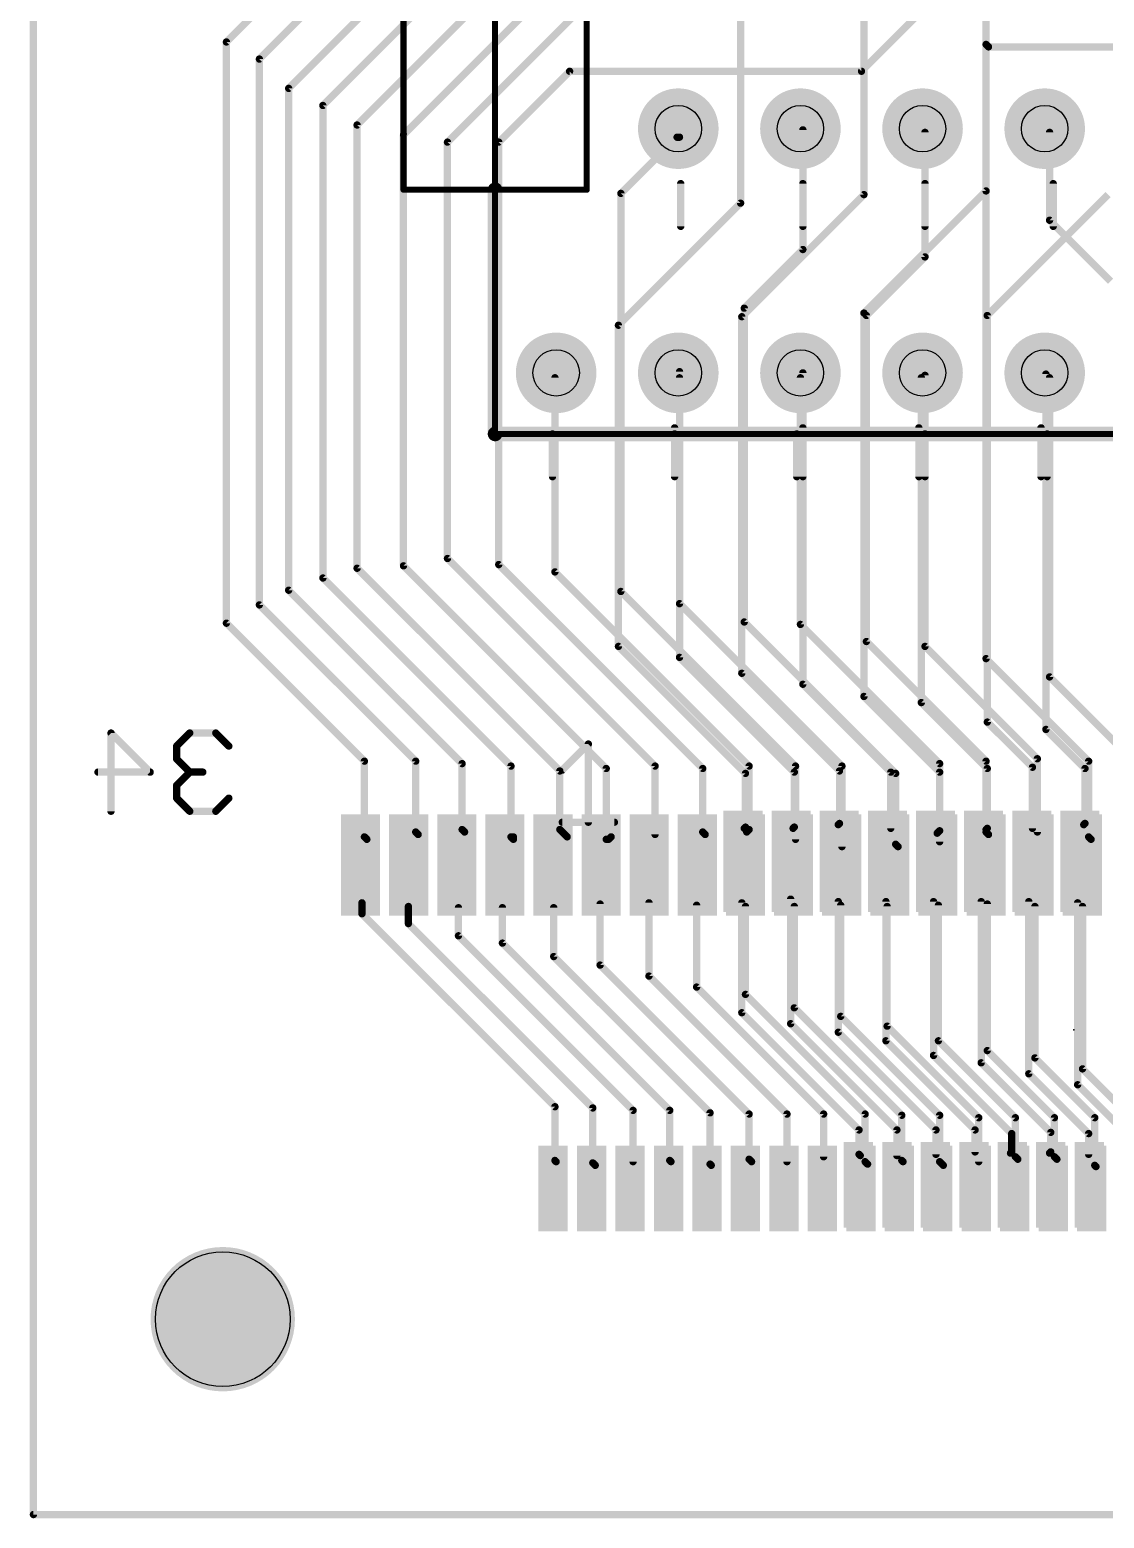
# Model space of a CAD drawing. Extents: x -0.1 to 48.3, y -0.1 to 47.8.
# Drawn here: x -0.08 to 22.27, y -0.08 to 30.89 of the extents above; entities that cross this region are included whole.
import ezdxf

# ---------------------------------------------------------------- set-up
doc = ezdxf.new("R2010")
doc.units = 0
for name, color, linetype in [('1', 12, 'CONTINUOUS'), ('16', 132, 'CONTINUOUS'), ('17', 110, 'CONTINUOUS'), ('20', 53, 'CONTINUOUS'), ('21', 253, 'CONTINUOUS'), ('22', 253, 'CONTINUOUS'), ('23', 53, 'CONTINUOUS'), ('29', 253, 'CONTINUOUS'), ('30', 253, 'CONTINUOUS'), ('31', 253, 'CONTINUOUS'), ('32', 253, 'CONTINUOUS'), ('44', 253, 'CONTINUOUS')]:
    doc.layers.add(name, color=color, linetype=linetype)

# ---------------------------------------------------------------- blocks, each defined once
blk = doc.blocks.new('ROUNDP')
at = {"const_width": 0.5}
blk.add_lwpolyline([(0, -0.25, 1), (0, 0.25, 1), (0, -0.25)], format="xyb", dxfattribs=at)
blk = doc.blocks.new('RECT')
blk.add_solid([(-0.5, -0.5), (0.5, -0.5), (-0.5, 0.5), (0.5, 0.5)])

msp = doc.modelspace()

# ---------------------------------------------------------------- linework, layer by layer
at = {"layer": '1', "const_width": 0.1524}
for points in [[(0, 0), (0, 47.752)], [(14.7066, 35.2552), (14.7066, 27.2796)], [(17.272, 35.2044), (17.272, 27.4574)], [(19.812, 35.0266), (19.812, 27.5336)], [(19.812, 27.5336), (17.272, 24.9936)], [(14.7066, 27.2796), (12.1666, 24.7396)], [(17.272, 27.4574), (14.732, 24.9174)], [(22.352, 27.4574), (19.8374, 24.9428)], [(12.1666, 24.7396), (12.1666, 18.0594)], [(14.732, 24.9174), (14.732, 17.5006)], [(17.272, 24.9936), (17.272, 17.018)], [(19.8374, 24.9428), (19.8374, 16.4846)], [(13.4366, 23.7744), (13.4366, 17.8308)], [(16.002, 23.749), (16.002, 17.272)], [(18.4658, 23.6474), (18.4658, 16.891)], [(21.0566, 23.7236), (21.0566, 16.3322)], [(12.1666, 18.0594), (14.8082, 15.4178)], [(13.4366, 17.8308), (15.8242, 15.4432)], [(14.732, 17.5006), (16.764, 15.4686)], [(16.002, 17.272), (17.8308, 15.4432)], [(17.272, 17.018), (18.8468, 15.4432)], [(18.4658, 16.891), (19.8374, 15.5194)], [(19.8374, 16.4846), (20.7772, 15.5448)], [(21.0566, 16.3322), (21.8694, 15.5194)], [(14.8082, 15.4178), (14.8082, 14.3002)], [(15.8242, 15.4432), (15.8242, 14.3002)], [(16.764, 15.4686), (16.764, 14.3764)], [(17.8308, 15.4432), (17.8308, 14.2748)], [(18.8468, 15.4432), (18.8468, 14.224)], [(19.8374, 15.5194), (19.8374, 14.2748)], [(20.7772, 15.5448), (20.7772, 14.2748)], [(21.8694, 15.5194), (21.8694, 14.3764)], [(14.8082, 14.3002), (14.7828, 14.2748)], [(15.8242, 14.3002), (15.7988, 14.2748)], [(16.764, 14.3764), (16.7386, 14.351)], [(18.8468, 14.224), (18.796, 14.1732)], [(19.8374, 14.2748), (19.812, 14.2494)], [(21.8694, 14.3764), (21.844, 14.351)], [(14.732, 12.7254), (14.732, 10.4394)], [(15.748, 12.8016), (15.748, 10.2108)], [(16.7386, 12.7508), (16.7386, 10.033)], [(17.7292, 12.7508), (17.7292, 9.8552)], [(18.7198, 12.7508), (18.7198, 9.5504)], [(19.7104, 12.7508), (19.7104, 9.398)], [(20.701, 12.7508), (20.701, 9.1694)], [(21.717, 12.7254), (21.717, 8.9408)], [(14.732, 10.4394), (17.1704, 8.001)], [(15.748, 10.2108), (17.9578, 8.001)], [(16.7386, 10.033), (18.7706, 8.001)], [(17.7292, 9.8552), (19.5834, 8.001)], [(18.7198, 9.5504), (20.3454, 7.9248)], [(19.7104, 9.398), (21.1582, 7.9502)], [(20.701, 9.1694), (21.9456, 7.9248)], [(21.717, 8.9408), (22.7584, 7.8994)], [(17.1704, 8.001), (17.1704, 7.493)], [(17.9578, 8.001), (17.9578, 7.4676)], [(18.7706, 8.001), (18.7706, 7.493)], [(19.5834, 8.001), (19.5834, 7.5438)], [(20.3454, 7.9248), (20.3454, 7.5438)], [(21.1582, 7.9502), (21.1582, 7.5438)], [(21.9456, 7.9248), (21.9456, 7.493)], [(17.1704, 7.493), (17.1958, 7.4676)], [(20.3454, 7.5438), (20.32, 7.5184)], [(21.1582, 7.5438), (21.1328, 7.5184)], [(48.26, 0), (0, 0)]]:
    msp.add_lwpolyline(points, dxfattribs=at)
at = {"layer": '1', "const_width": 0.0762}
for points in [[(19.7739, 27.5336, 1), (19.8501, 27.5336)], [(19.8389, 27.5067, 1), (19.7851, 27.5605)], [(14.6685, 27.2796, 1), (14.7447, 27.2796)], [(14.7335, 27.2527, 1), (14.6797, 27.3065)], [(17.2339, 27.4574, 1), (17.3101, 27.4574)], [(17.2989, 27.4305, 1), (17.2451, 27.4843)], [(12.2047, 24.7396, 1), (12.1285, 24.7396)], [(12.1397, 24.7665, 1), (12.1935, 24.7127)], [(14.7701, 24.9174, 1), (14.6939, 24.9174)], [(14.7051, 24.9443, 1), (14.7589, 24.8905)], [(17.3101, 24.9936, 1), (17.2339, 24.9936)], [(17.2451, 25.0205, 1), (17.2989, 24.9667)], [(19.8755, 24.9428, 1), (19.7993, 24.9428)], [(19.8105, 24.9697, 1), (19.8643, 24.9159)], [(13.4747, 23.7744, 1), (13.3985, 23.7744)], [(16.0401, 23.749, 1), (15.9639, 23.749)], [(18.5039, 23.6474, 1), (18.4277, 23.6474)], [(21.0947, 23.7236, 1), (21.0185, 23.7236)], [(12.1285, 18.0594, 1), (12.2047, 18.0594)], [(12.1935, 18.0863, 1), (12.1397, 18.0325)], [(13.3985, 17.8308, 1), (13.4747, 17.8308)], [(13.4635, 17.8577, 1), (13.4097, 17.8039)], [(14.6939, 17.5006, 1), (14.7701, 17.5006)], [(14.7589, 17.5275, 1), (14.7051, 17.4737)], [(16.0289, 17.2989, 1), (15.9751, 17.2451)], [(15.9639, 17.272, 1), (16.0401, 17.272)], [(17.2339, 17.018, 1), (17.3101, 17.018)], [(17.2989, 17.0449, 1), (17.2451, 16.9911)], [(18.4277, 16.891, 1), (18.5039, 16.891)], [(18.4927, 16.9179, 1), (18.4389, 16.8641)], [(19.7993, 16.4846, 1), (19.8755, 16.4846)], [(19.8643, 16.5115, 1), (19.8105, 16.4577)], [(21.0185, 16.3322, 1), (21.0947, 16.3322)], [(21.0835, 16.3591, 1), (21.0297, 16.3053)], [(14.8463, 15.4178, 1), (14.7701, 15.4178)], [(14.7813, 15.3909, 1), (14.8351, 15.4447)], [(15.8623, 15.4432, 1), (15.7861, 15.4432)], [(15.7973, 15.4163, 1), (15.8511, 15.4701)], [(16.8021, 15.4686, 1), (16.7259, 15.4686)], [(16.7371, 15.4417, 1), (16.7909, 15.4955)], [(17.8689, 15.4432, 1), (17.7927, 15.4432)], [(17.8039, 15.4163, 1), (17.8577, 15.4701)], [(18.8849, 15.4432, 1), (18.8087, 15.4432)], [(18.8199, 15.4163, 1), (18.8737, 15.4701)], [(19.8755, 15.5194, 1), (19.7993, 15.5194)], [(19.8105, 15.4925, 1), (19.8643, 15.5463)], [(20.8153, 15.5448, 1), (20.7391, 15.5448)], [(20.7503, 15.5179, 1), (20.8041, 15.5717)], [(21.9075, 15.5194, 1), (21.8313, 15.5194)], [(21.8425, 15.4925, 1), (21.8963, 15.5463)], [(14.7559, 14.3017, 1), (14.8097, 14.2479)], [(14.7701, 14.3002, 1), (14.8463, 14.3002)], [(14.8351, 14.2733, 1), (14.7813, 14.3271)], [(15.7719, 14.3017, 1), (15.8257, 14.2479)], [(15.7861, 14.3002, 1), (15.8623, 14.3002)], [(15.8511, 14.2733, 1), (15.7973, 14.3271)], [(16.7117, 14.3779, 1), (16.7655, 14.3241)], [(16.7259, 14.3764, 1), (16.8021, 14.3764)], [(16.7909, 14.3495, 1), (16.7371, 14.4033)], [(17.7927, 14.2748, 1), (17.8689, 14.2748)], [(18.8087, 14.224, 1), (18.8849, 14.224)], [(18.8737, 14.1971, 1), (18.8199, 14.2509)], [(19.7851, 14.2763, 1), (19.8389, 14.2225)], [(19.7993, 14.2748, 1), (19.8755, 14.2748)], [(19.8643, 14.2479, 1), (19.8105, 14.3017)], [(20.7391, 14.2748, 1), (20.8153, 14.2748)], [(21.8171, 14.3779, 1), (21.8709, 14.3241)], [(21.8313, 14.3764, 1), (21.9075, 14.3764)], [(21.8963, 14.3495, 1), (21.8425, 14.4033)], [(18.7691, 14.2001, 1), (18.8229, 14.1463)], [(14.7701, 12.7254, 1), (14.6939, 12.7254)], [(15.7861, 12.8016, 1), (15.7099, 12.8016)], [(16.7767, 12.7508, 1), (16.7005, 12.7508)], [(17.7673, 12.7508, 1), (17.6911, 12.7508)], [(18.7579, 12.7508, 1), (18.6817, 12.7508)], [(19.7485, 12.7508, 1), (19.6723, 12.7508)], [(20.7391, 12.7508, 1), (20.6629, 12.7508)], [(21.7551, 12.7254, 1), (21.6789, 12.7254)], [(14.6939, 10.4394, 1), (14.7701, 10.4394)], [(14.7589, 10.4663, 1), (14.7051, 10.4125)], [(15.7099, 10.2108, 1), (15.7861, 10.2108)], [(15.7749, 10.2377, 1), (15.7211, 10.1839)], [(16.7005, 10.033, 1), (16.7767, 10.033)], [(16.7655, 10.0599, 1), (16.7117, 10.0061)], [(17.7561, 9.8821, 1), (17.7023, 9.8283)], [(17.6911, 9.8552, 1), (17.7673, 9.8552)], [(18.7467, 9.5773, 1), (18.6929, 9.5235)], [(18.6817, 9.5504, 1), (18.7579, 9.5504)], [(19.6723, 9.398, 1), (19.7485, 9.398)], [(19.7373, 9.4249, 1), (19.6835, 9.3711)], [(20.6629, 9.1694, 1), (20.7391, 9.1694)], [(20.7279, 9.1963, 1), (20.6741, 9.1425)], [(21.7439, 8.9677, 1), (21.6901, 8.9139)], [(21.6789, 8.9408, 1), (21.7551, 8.9408)], [(17.2085, 8.001, 1), (17.1323, 8.001)], [(17.1435, 7.9741, 1), (17.1973, 8.0279)], [(17.9959, 8.001, 1), (17.9197, 8.001)], [(17.9309, 7.9741, 1), (17.9847, 8.0279)], [(18.8087, 8.001, 1), (18.7325, 8.001)], [(18.7437, 7.9741, 1), (18.7975, 8.0279)], [(19.6215, 8.001, 1), (19.5453, 8.001)], [(19.5565, 7.9741, 1), (19.6103, 8.0279)], [(20.3835, 7.9248, 1), (20.3073, 7.9248)], [(20.3185, 7.8979, 1), (20.3723, 7.9517)], [(21.1963, 7.9502, 1), (21.1201, 7.9502)], [(21.1313, 7.9233, 1), (21.1851, 7.9771)], [(21.9837, 7.9248, 1), (21.9075, 7.9248)], [(21.9187, 7.8979, 1), (21.9725, 7.9517)], [(17.1323, 7.493, 1), (17.2085, 7.493)], [(17.1973, 7.5199, 1), (17.1435, 7.4661)], [(17.1689, 7.4407, 1), (17.2227, 7.4945)], [(17.9197, 7.4676, 1), (17.9959, 7.4676)], [(18.7325, 7.493, 1), (18.8087, 7.493)], [(19.5453, 7.5438, 1), (19.6215, 7.5438)], [(20.2931, 7.5453, 1), (20.3469, 7.4915)], [(20.3073, 7.5438, 1), (20.3835, 7.5438)], [(20.3723, 7.5169, 1), (20.3185, 7.5707)], [(21.1059, 7.5453, 1), (21.1597, 7.4915)], [(21.1201, 7.5438, 1), (21.1963, 7.5438)], [(21.1851, 7.5169, 1), (21.1313, 7.5707)], [(21.9075, 7.493, 1), (21.9837, 7.493)], [(0, 0.0381, 1), (0, -0.0381)], [(-0.0381, 0, 1), (0.0381, 0)]]:
    msp.add_lwpolyline(points, format="xyb", dxfattribs=at)
at = {"layer": '16', "const_width": 0.1524}
for points in [[(0, 0), (0, 47.752)], [(13.3858, 38.9636), (4.699, 30.2768)], [(10.9474, 37.5666), (4.0132, 30.6324)], [(11.9634, 36.322), (5.3086, 29.6672)], [(11.9634, 35.2552), (6.0198, 29.3116)], [(11.6586, 33.8328), (6.731, 28.9052)], [(21.0312, 33.8328), (17.2212, 30.0228)], [(11.0998, 32.1056), (7.6962, 28.702)], [(11.2014, 31.1404), (8.6106, 28.5496)], [(4.0132, 30.6324), (4.0132, 18.542)], [(19.8628, 30.5308), (19.812, 30.5816)], [(19.812, 30.5816), (19.812, 17.8054)], [(4.699, 30.2768), (4.699, 18.923)], [(22.4536, 30.5308), (19.8628, 30.5308)], [(11.1506, 30.0228), (9.6774, 28.5496)], [(17.2212, 30.0228), (11.1506, 30.0228)], [(5.3086, 29.6672), (5.3086, 19.2278)], [(6.0198, 29.3116), (6.0198, 19.4818)], [(6.731, 28.9052), (6.731, 19.685)], [(16.002, 28.8036), (16.002, 26.3144)], [(18.542, 28.7528), (18.542, 26.162)], [(21.1328, 28.7528), (21.1328, 26.924)], [(7.6962, 28.702), (7.6962, 19.7358)], [(8.6106, 28.5496), (8.6106, 19.8882)], [(9.6774, 28.5496), (9.6774, 19.7612)], [(13.3858, 28.6512), (12.2174, 27.4828)], [(13.4366, 28.6512), (13.3858, 28.6512)], [(12.2174, 27.4828), (12.2174, 19.2024)], [(21.1328, 26.924), (22.4028, 25.654)], [(16.002, 26.3144), (14.7828, 25.0952)], [(18.542, 26.162), (17.3228, 24.9428)], [(14.7828, 25.0952), (14.7828, 18.5674)], [(17.3228, 24.9428), (17.3228, 18.161)], [(10.8458, 23.6474), (10.8458, 19.6088)], [(13.4366, 23.6474), (13.4366, 18.9484)], [(15.9512, 23.6474), (15.9512, 18.5166)], [(18.542, 23.6982), (18.542, 18.0594)], [(21.1328, 23.6474), (21.1328, 17.4244)], [(8.6106, 19.8882), (12.9286, 15.5702)], [(9.6774, 19.7612), (13.9192, 15.5194)], [(6.0198, 19.4818), (9.9314, 15.5702)], [(6.731, 19.685), (10.9474, 15.4686)], [(7.6962, 19.7358), (11.9126, 15.5194)], [(10.8458, 19.6088), (14.8844, 15.5702)], [(5.3086, 19.2278), (8.9154, 15.621)], [(12.2174, 19.2024), (15.8496, 15.5702)], [(4.699, 18.923), (7.9502, 15.6718)], [(13.4366, 18.9484), (16.8148, 15.5702)], [(4.0132, 18.542), (6.8834, 15.6718)], [(14.7828, 18.5674), (17.9324, 15.4178)], [(15.9512, 18.5166), (18.8468, 15.621)], [(17.3228, 18.161), (19.812, 15.6718)], [(18.542, 18.0594), (20.8788, 15.7226)], [(19.812, 17.8054), (21.9456, 15.6718)], [(21.1328, 17.4244), (22.8346, 15.7226)], [(20.8788, 15.7226), (20.8788, 14.1986)], [(6.8834, 15.6718), (6.8834, 14.097)], [(7.9502, 15.6718), (7.9502, 14.1986)], [(8.9154, 15.621), (8.9154, 14.2494)], [(9.9314, 15.5702), (9.9314, 14.097)], [(10.9474, 15.4686), (10.9474, 14.2494)], [(11.9126, 15.5194), (11.9126, 14.0462)], [(12.9286, 15.5702), (12.9286, 14.1478)], [(13.9192, 15.5194), (13.9192, 14.1986)], [(14.8844, 15.5702), (14.8844, 14.2494)], [(15.8496, 15.5702), (15.8496, 14.0462)], [(16.8148, 15.5702), (16.8148, 13.8938)], [(17.9324, 15.4178), (17.9324, 13.9446)], [(18.8468, 15.621), (18.8468, 13.9954)], [(19.812, 15.6718), (19.812, 14.1986)], [(21.9456, 15.6718), (21.9456, 14.097)], [(7.9502, 14.1986), (8.001, 14.1478)], [(8.9154, 14.2494), (8.9662, 14.1986)], [(10.9474, 14.2494), (11.0998, 14.097)], [(13.9192, 14.1986), (13.97, 14.1478)], [(14.8844, 14.2494), (14.8336, 14.1986)], [(19.812, 14.1986), (19.8628, 14.1478)], [(6.8834, 14.097), (6.9342, 14.0462)], [(9.9314, 14.097), (9.9822, 14.0462)], [(9.9822, 14.0462), (9.9822, 14.097)], [(11.9126, 14.0462), (11.9634, 14.0462)], [(11.9634, 14.0462), (12.0142, 14.097)], [(17.9324, 13.9446), (17.9832, 13.8938)], [(21.9456, 14.097), (21.9964, 14.0462)], [(6.8326, 12.7254), (6.8326, 12.4968)], [(7.7978, 12.6492), (7.7978, 12.2936)], [(8.8392, 12.6238), (8.8392, 12.0396)], [(9.7536, 12.6238), (9.7536, 11.8872)], [(10.8204, 12.6238), (10.8204, 11.6078)], [(11.7856, 12.7), (11.7856, 11.43)], [(12.8016, 12.7254), (12.8016, 11.2014)], [(13.7922, 12.6746), (13.7922, 10.9728)], [(14.8082, 12.6492), (14.8082, 10.8204)], [(15.8242, 12.6492), (15.8242, 10.541)], [(16.7894, 12.6746), (16.7894, 10.3632)], [(17.7546, 12.6492), (17.7546, 10.16)], [(18.8214, 12.6746), (18.8214, 9.8552)], [(19.8374, 12.7), (19.8374, 9.652)], [(20.828, 12.6492), (20.828, 9.4996)], [(21.8186, 12.6492), (21.8186, 9.271)], [(6.8326, 12.4968), (10.8458, 8.4836)], [(7.7978, 12.2936), (11.6332, 8.4582)], [(8.8392, 12.0396), (12.4714, 8.4074)], [(9.7536, 11.8872), (13.2334, 8.4074)], [(10.8204, 11.6078), (14.0716, 8.3566)], [(11.7856, 11.43), (14.8844, 8.3312)], [(12.8016, 11.2014), (15.6718, 8.3312)], [(13.7922, 10.9728), (16.4338, 8.3312)], [(14.8082, 10.8204), (17.2974, 8.3312)], [(15.8242, 10.541), (18.0594, 8.3058)], [(16.7894, 10.3632), (18.8468, 8.3058)], [(17.7546, 10.16), (19.6596, 8.255)], [(18.8214, 9.8552), (20.4216, 8.255)], [(19.8374, 9.652), (21.2344, 8.255)], [(20.828, 9.4996), (22.0726, 8.255)], [(21.8186, 9.271), (22.86, 8.2296)], [(10.8458, 8.4836), (10.8458, 7.366)], [(11.6332, 8.4582), (11.6332, 7.3152)], [(12.4714, 8.4074), (12.4714, 7.3406)], [(13.2334, 8.4074), (13.2334, 7.366)], [(14.0716, 8.3566), (14.0716, 7.2898)], [(14.8844, 8.3312), (14.8844, 7.3914)], [(15.6718, 8.3312), (15.6718, 7.3406)], [(16.4338, 8.3312), (16.4338, 7.4422)], [(17.2974, 8.3312), (17.2974, 7.3406)], [(18.0594, 8.3058), (18.0594, 7.366)], [(18.8468, 8.3058), (18.8468, 7.3406)], [(19.6596, 8.255), (19.6596, 7.3406)], [(20.4216, 8.255), (20.4216, 7.4422)], [(21.2344, 8.255), (21.2344, 7.4422)], [(22.0726, 8.255), (22.0726, 7.2644)], [(10.8458, 7.366), (10.8712, 7.3406)], [(13.2334, 7.366), (13.2588, 7.3406)], [(14.8844, 7.3914), (14.9352, 7.3406)], [(18.0594, 7.366), (18.0848, 7.3406)], [(20.4216, 7.4422), (20.4724, 7.3914)], [(21.2344, 7.4422), (21.2852, 7.3914)], [(11.6332, 7.3152), (11.684, 7.2644)], [(14.0716, 7.2898), (14.097, 7.2644)], [(17.2974, 7.3406), (17.3482, 7.2898)], [(18.8468, 7.3406), (18.923, 7.2644)], [(22.0726, 7.2644), (22.098, 7.239)], [(48.26, 0), (0, 0)]]:
    msp.add_lwpolyline(points, dxfattribs=at)
at = {"layer": '16', "const_width": 0.0762}
for points in [[(4.0513, 30.6324, 1), (3.9751, 30.6324)], [(3.9863, 30.6593, 1), (4.0401, 30.6055)], [(19.8501, 30.5816, 1), (19.7739, 30.5816)], [(19.8389, 30.6085, 1), (19.7851, 30.5547)], [(4.7371, 30.2768, 1), (4.6609, 30.2768)], [(19.8628, 30.5689, 1), (19.8628, 30.4927)], [(19.8359, 30.5039, 1), (19.8897, 30.5577)], [(4.6721, 30.3037, 1), (4.7259, 30.2499)], [(11.1506, 30.0609, 1), (11.1506, 29.9847)], [(11.1775, 29.9959, 1), (11.1237, 30.0497)], [(17.1943, 30.0497, 1), (17.2481, 29.9959)], [(17.2212, 29.9847, 1), (17.2212, 30.0609)], [(5.3467, 29.6672, 1), (5.2705, 29.6672)], [(5.2817, 29.6941, 1), (5.3355, 29.6403)], [(6.0579, 29.3116, 1), (5.9817, 29.3116)], [(5.9929, 29.3385, 1), (6.0467, 29.2847)], [(6.7691, 28.9052, 1), (6.6929, 28.9052)], [(6.7041, 28.9321, 1), (6.7579, 28.8783)], [(16.0401, 28.8036, 1), (15.9639, 28.8036)], [(18.5801, 28.7528, 1), (18.5039, 28.7528)], [(21.1709, 28.7528, 1), (21.0947, 28.7528)], [(7.7343, 28.702, 1), (7.6581, 28.702)], [(7.6693, 28.7289, 1), (7.7231, 28.6751)], [(8.6487, 28.5496, 1), (8.5725, 28.5496)], [(8.5837, 28.5765, 1), (8.6375, 28.5227)], [(9.7155, 28.5496, 1), (9.6393, 28.5496)], [(9.6505, 28.5765, 1), (9.7043, 28.5227)], [(13.3858, 28.6893, 1), (13.3858, 28.6131)], [(13.4127, 28.6243, 1), (13.3589, 28.6781)], [(13.4366, 28.6131, 1), (13.4366, 28.6893)], [(12.2555, 27.4828, 1), (12.1793, 27.4828)], [(12.1905, 27.5097, 1), (12.2443, 27.4559)], [(21.0947, 26.924, 1), (21.1709, 26.924)], [(21.1597, 26.9509, 1), (21.1059, 26.8971)], [(15.9639, 26.3144, 1), (16.0401, 26.3144)], [(16.0289, 26.2875, 1), (15.9751, 26.3413)], [(18.5039, 26.162, 1), (18.5801, 26.162)], [(18.5689, 26.1351, 1), (18.5151, 26.1889)], [(14.8209, 25.0952, 1), (14.7447, 25.0952)], [(14.7559, 25.1221, 1), (14.8097, 25.0683)], [(17.3609, 24.9428, 1), (17.2847, 24.9428)], [(17.2959, 24.9697, 1), (17.3497, 24.9159)], [(10.8839, 23.6474, 1), (10.8077, 23.6474)], [(13.4747, 23.6474, 1), (13.3985, 23.6474)], [(15.9893, 23.6474, 1), (15.9131, 23.6474)], [(18.5801, 23.6982, 1), (18.5039, 23.6982)], [(21.1709, 23.6474, 1), (21.0947, 23.6474)], [(8.5725, 19.8882, 1), (8.6487, 19.8882)], [(8.6375, 19.9151, 1), (8.5837, 19.8613)], [(9.7043, 19.7881, 1), (9.6505, 19.7343)], [(5.9817, 19.4818, 1), (6.0579, 19.4818)], [(6.0467, 19.5087, 1), (5.9929, 19.4549)], [(6.6929, 19.685, 1), (6.7691, 19.685)], [(6.7579, 19.7119, 1), (6.7041, 19.6581)], [(7.6581, 19.7358, 1), (7.7343, 19.7358)], [(7.7231, 19.7627, 1), (7.6693, 19.7089)], [(9.6393, 19.7612, 1), (9.7155, 19.7612)], [(10.8077, 19.6088, 1), (10.8839, 19.6088)], [(10.8727, 19.6357, 1), (10.8189, 19.5819)], [(5.2705, 19.2278, 1), (5.3467, 19.2278)], [(5.3355, 19.2547, 1), (5.2817, 19.2009)], [(12.1793, 19.2024, 1), (12.2555, 19.2024)], [(12.2443, 19.2293, 1), (12.1905, 19.1755)], [(4.6609, 18.923, 1), (4.7371, 18.923)], [(4.7259, 18.9499, 1), (4.6721, 18.8961)], [(13.3985, 18.9484, 1), (13.4747, 18.9484)], [(13.4635, 18.9753, 1), (13.4097, 18.9215)], [(3.9751, 18.542, 1), (4.0513, 18.542)], [(4.0401, 18.5689, 1), (3.9863, 18.5151)], [(14.7447, 18.5674, 1), (14.8209, 18.5674)], [(14.8097, 18.5943, 1), (14.7559, 18.5405)], [(15.9781, 18.5435, 1), (15.9243, 18.4897)], [(15.9131, 18.5166, 1), (15.9893, 18.5166)], [(17.2847, 18.161, 1), (17.3609, 18.161)], [(17.3497, 18.1879, 1), (17.2959, 18.1341)], [(18.5039, 18.0594, 1), (18.5801, 18.0594)], [(18.5689, 18.0863, 1), (18.5151, 18.0325)], [(19.7739, 17.8054, 1), (19.8501, 17.8054)], [(19.8389, 17.8323, 1), (19.7851, 17.7785)], [(21.0947, 17.4244, 1), (21.1709, 17.4244)], [(21.1597, 17.4513, 1), (21.1059, 17.3975)], [(20.9169, 15.7226, 1), (20.8407, 15.7226)], [(6.9215, 15.6718, 1), (6.8453, 15.6718)], [(6.8565, 15.6449, 1), (6.9103, 15.6987)], [(7.9883, 15.6718, 1), (7.9121, 15.6718)], [(7.9233, 15.6449, 1), (7.9771, 15.6987)], [(8.9535, 15.621, 1), (8.8773, 15.621)], [(8.8885, 15.5941, 1), (8.9423, 15.6479)], [(9.9695, 15.5702, 1), (9.8933, 15.5702)], [(9.9045, 15.5433, 1), (9.9583, 15.5971)], [(10.9855, 15.4686, 1), (10.9093, 15.4686)], [(10.9205, 15.4417, 1), (10.9743, 15.4955)], [(11.9507, 15.5194, 1), (11.8745, 15.5194)], [(11.8857, 15.4925, 1), (11.9395, 15.5463)], [(12.9667, 15.5702, 1), (12.8905, 15.5702)], [(12.9017, 15.5433, 1), (12.9555, 15.5971)], [(13.9573, 15.5194, 1), (13.8811, 15.5194)], [(13.8923, 15.4925, 1), (13.9461, 15.5463)], [(14.9225, 15.5702, 1), (14.8463, 15.5702)], [(14.8575, 15.5433, 1), (14.9113, 15.5971)], [(15.8877, 15.5702, 1), (15.8115, 15.5702)], [(15.8227, 15.5433, 1), (15.8765, 15.5971)], [(16.8529, 15.5702, 1), (16.7767, 15.5702)], [(16.7879, 15.5433, 1), (16.8417, 15.5971)], [(17.9705, 15.4178, 1), (17.8943, 15.4178)], [(17.9055, 15.3909, 1), (17.9593, 15.4447)], [(18.8849, 15.621, 1), (18.8087, 15.621)], [(18.8199, 15.5941, 1), (18.8737, 15.6479)], [(19.8501, 15.6718, 1), (19.7739, 15.6718)], [(19.7851, 15.6449, 1), (19.8389, 15.6987)], [(20.8519, 15.6957, 1), (20.9057, 15.7495)], [(21.9837, 15.6718, 1), (21.9075, 15.6718)], [(21.9187, 15.6449, 1), (21.9725, 15.6987)], [(7.9771, 14.2255, 1), (7.9233, 14.1717)], [(8.8773, 14.2494, 1), (8.9535, 14.2494)], [(8.9423, 14.2763, 1), (8.8885, 14.2225)], [(8.9393, 14.1717, 1), (8.9931, 14.2255)], [(10.9093, 14.2494, 1), (10.9855, 14.2494)], [(10.9743, 14.2763, 1), (10.9205, 14.2225)], [(13.9461, 14.2255, 1), (13.8923, 14.1717)], [(14.8067, 14.2255, 1), (14.8605, 14.1717)], [(14.8463, 14.2494, 1), (14.9225, 14.2494)], [(14.9113, 14.2225, 1), (14.8575, 14.2763)], [(19.8389, 14.2255, 1), (19.7851, 14.1717)], [(6.8453, 14.097, 1), (6.9215, 14.097)], [(6.9103, 14.1239, 1), (6.8565, 14.0701)], [(6.9073, 14.0193, 1), (6.9611, 14.0731)], [(7.9121, 14.1986, 1), (7.9883, 14.1986)], [(7.9741, 14.1209, 1), (8.0279, 14.1747)], [(9.8933, 14.097, 1), (9.9695, 14.097)], [(9.9583, 14.1239, 1), (9.9045, 14.0701)], [(10.0203, 14.097, 1), (9.9441, 14.097)], [(9.9441, 14.0462, 1), (10.0203, 14.0462)], [(9.9553, 14.0193, 1), (10.0091, 14.0731)], [(11.0729, 14.0701, 1), (11.1267, 14.1239)], [(11.9126, 14.0843, 1), (11.9126, 14.0081)], [(11.8745, 14.0462, 1), (11.9507, 14.0462)], [(11.9365, 14.0731, 1), (11.9903, 14.0193)], [(11.9634, 14.0081, 1), (11.9634, 14.0843)], [(12.0411, 14.0701, 1), (11.9873, 14.1239)], [(12.8905, 14.1478, 1), (12.9667, 14.1478)], [(13.8811, 14.1986, 1), (13.9573, 14.1986)], [(13.9431, 14.1209, 1), (13.9969, 14.1747)], [(15.8115, 14.0462, 1), (15.8877, 14.0462)], [(17.8943, 13.9446, 1), (17.9705, 13.9446)], [(17.9593, 13.9715, 1), (17.9055, 13.9177)], [(17.9563, 13.8669, 1), (18.0101, 13.9207)], [(18.8087, 13.9954, 1), (18.8849, 13.9954)], [(19.7739, 14.1986, 1), (19.8501, 14.1986)], [(19.8359, 14.1209, 1), (19.8897, 14.1747)], [(20.8407, 14.1986, 1), (20.9169, 14.1986)], [(21.9075, 14.097, 1), (21.9837, 14.097)], [(21.9725, 14.1239, 1), (21.9187, 14.0701)], [(21.9695, 14.0193, 1), (22.0233, 14.0731)], [(16.7767, 13.8938, 1), (16.8529, 13.8938)], [(6.8707, 12.7254, 1), (6.7945, 12.7254)], [(7.8359, 12.6492, 1), (7.7597, 12.6492)], [(8.8773, 12.6238, 1), (8.8011, 12.6238)], [(9.7917, 12.6238, 1), (9.7155, 12.6238)], [(10.8585, 12.6238, 1), (10.7823, 12.6238)], [(11.8237, 12.7, 1), (11.7475, 12.7)], [(12.8397, 12.7254, 1), (12.7635, 12.7254)], [(13.8303, 12.6746, 1), (13.7541, 12.6746)], [(14.8463, 12.6492, 1), (14.7701, 12.6492)], [(15.8623, 12.6492, 1), (15.7861, 12.6492)], [(16.8275, 12.6746, 1), (16.7513, 12.6746)], [(17.7927, 12.6492, 1), (17.7165, 12.6492)], [(18.8595, 12.6746, 1), (18.7833, 12.6746)], [(19.8755, 12.7, 1), (19.7993, 12.7)], [(20.8661, 12.6492, 1), (20.7899, 12.6492)], [(21.8567, 12.6492, 1), (21.7805, 12.6492)], [(6.7945, 12.4968, 1), (6.8707, 12.4968)], [(6.8595, 12.5237, 1), (6.8057, 12.4699)], [(7.7597, 12.2936, 1), (7.8359, 12.2936)], [(7.8247, 12.3205, 1), (7.7709, 12.2667)], [(8.8011, 12.0396, 1), (8.8773, 12.0396)], [(8.8661, 12.0665, 1), (8.8123, 12.0127)], [(9.7155, 11.8872, 1), (9.7917, 11.8872)], [(9.7805, 11.9141, 1), (9.7267, 11.8603)], [(10.7823, 11.6078, 1), (10.8585, 11.6078)], [(10.8473, 11.6347, 1), (10.7935, 11.5809)], [(11.7475, 11.43, 1), (11.8237, 11.43)], [(11.8125, 11.4569, 1), (11.7587, 11.4031)], [(12.7635, 11.2014, 1), (12.8397, 11.2014)], [(12.8285, 11.2283, 1), (12.7747, 11.1745)], [(13.7541, 10.9728, 1), (13.8303, 10.9728)], [(13.8191, 10.9997, 1), (13.7653, 10.9459)], [(14.7701, 10.8204, 1), (14.8463, 10.8204)], [(14.8351, 10.8473, 1), (14.7813, 10.7935)], [(15.7861, 10.541, 1), (15.8623, 10.541)], [(15.8511, 10.5679, 1), (15.7973, 10.5141)], [(16.7513, 10.3632, 1), (16.8275, 10.3632)], [(16.8163, 10.3901, 1), (16.7625, 10.3363)], [(17.7815, 10.1869, 1), (17.7277, 10.1331)], [(17.7165, 10.16, 1), (17.7927, 10.16)], [(18.8483, 9.8821, 1), (18.7945, 9.8283)], [(18.7833, 9.8552, 1), (18.8595, 9.8552)], [(19.7993, 9.652, 1), (19.8755, 9.652)], [(19.8643, 9.6789, 1), (19.8105, 9.6251)], [(20.7899, 9.4996, 1), (20.8661, 9.4996)], [(20.8549, 9.5265, 1), (20.8011, 9.4727)], [(21.7805, 9.271, 1), (21.8567, 9.271)], [(21.8455, 9.2979, 1), (21.7917, 9.2441)], [(10.8839, 8.4836, 1), (10.8077, 8.4836)], [(10.8189, 8.4567, 1), (10.8727, 8.5105)], [(11.6713, 8.4582, 1), (11.5951, 8.4582)], [(11.6063, 8.4313, 1), (11.6601, 8.4851)], [(12.5095, 8.4074, 1), (12.4333, 8.4074)], [(12.4445, 8.3805, 1), (12.4983, 8.4343)], [(13.2715, 8.4074, 1), (13.1953, 8.4074)], [(13.2065, 8.3805, 1), (13.2603, 8.4343)], [(14.1097, 8.3566, 1), (14.0335, 8.3566)], [(14.0447, 8.3297, 1), (14.0985, 8.3835)], [(14.9225, 8.3312, 1), (14.8463, 8.3312)], [(14.8575, 8.3043, 1), (14.9113, 8.3581)], [(15.7099, 8.3312, 1), (15.6337, 8.3312)], [(15.6449, 8.3043, 1), (15.6987, 8.3581)], [(16.4719, 8.3312, 1), (16.3957, 8.3312)], [(16.4069, 8.3043, 1), (16.4607, 8.3581)], [(17.3355, 8.3312, 1), (17.2593, 8.3312)], [(17.2705, 8.3043, 1), (17.3243, 8.3581)], [(18.0975, 8.3058, 1), (18.0213, 8.3058)], [(18.0325, 8.2789, 1), (18.0863, 8.3327)], [(18.8849, 8.3058, 1), (18.8087, 8.3058)], [(18.8199, 8.2789, 1), (18.8737, 8.3327)], [(19.6977, 8.255, 1), (19.6215, 8.255)], [(19.6327, 8.2281, 1), (19.6865, 8.2819)], [(20.4597, 8.255, 1), (20.3835, 8.255)], [(20.3947, 8.2281, 1), (20.4485, 8.2819)], [(21.2725, 8.255, 1), (21.1963, 8.255)], [(21.2075, 8.2281, 1), (21.2613, 8.2819)], [(22.1107, 8.255, 1), (22.0345, 8.255)], [(22.0457, 8.2281, 1), (22.0995, 8.2819)], [(10.8727, 7.3929, 1), (10.8189, 7.3391)], [(13.2603, 7.3929, 1), (13.2065, 7.3391)], [(14.9113, 7.4183, 1), (14.8575, 7.3645)], [(16.3957, 7.4422, 1), (16.4719, 7.4422)], [(18.0863, 7.3929, 1), (18.0325, 7.3391)], [(20.3835, 7.4422, 1), (20.4597, 7.4422)], [(20.4485, 7.4691, 1), (20.3947, 7.4153)], [(20.4455, 7.3645, 1), (20.4993, 7.4183)], [(21.1963, 7.4422, 1), (21.2725, 7.4422)], [(21.2613, 7.4691, 1), (21.2075, 7.4153)], [(21.2583, 7.3645, 1), (21.3121, 7.4183)], [(10.8077, 7.366, 1), (10.8839, 7.366)], [(10.8443, 7.3137, 1), (10.8981, 7.3675)], [(11.5951, 7.3152, 1), (11.6713, 7.3152)], [(11.6601, 7.3421, 1), (11.6063, 7.2883)], [(11.6571, 7.2375, 1), (11.7109, 7.2913)], [(12.4333, 7.3406, 1), (12.5095, 7.3406)], [(13.1953, 7.366, 1), (13.2715, 7.366)], [(13.2319, 7.3137, 1), (13.2857, 7.3675)], [(14.0335, 7.2898, 1), (14.1097, 7.2898)], [(14.0985, 7.3167, 1), (14.0447, 7.2629)], [(14.0701, 7.2375, 1), (14.1239, 7.2913)], [(14.8463, 7.3914, 1), (14.9225, 7.3914)], [(14.9083, 7.3137, 1), (14.9621, 7.3675)], [(15.6337, 7.3406, 1), (15.7099, 7.3406)], [(17.2593, 7.3406, 1), (17.3355, 7.3406)], [(17.3243, 7.3675, 1), (17.2705, 7.3137)], [(17.3213, 7.2629, 1), (17.3751, 7.3167)], [(18.0213, 7.366, 1), (18.0975, 7.366)], [(18.0579, 7.3137, 1), (18.1117, 7.3675)], [(18.8087, 7.3406, 1), (18.8849, 7.3406)], [(18.8737, 7.3675, 1), (18.8199, 7.3137)], [(18.8961, 7.2375, 1), (18.9499, 7.2913)], [(19.6215, 7.3406, 1), (19.6977, 7.3406)], [(22.0345, 7.2644, 1), (22.1107, 7.2644)], [(22.0995, 7.2913, 1), (22.0457, 7.2375)], [(22.0711, 7.2121, 1), (22.1249, 7.2659)], [(0, 0.0381, 1), (0, -0.0381)], [(-0.0381, 0, 1), (0.0381, 0)]]:
    msp.add_lwpolyline(points, format="xyb", dxfattribs=at)
at = {"layer": '20', "const_width": 0.1524}
for points in [[(0, 0), (0, 47.752)], [(48.26, 0), (0, 0)]]:
    msp.add_lwpolyline(points, dxfattribs=at)
at = {"layer": '20', "const_width": 0.0762}
for points in [[(0, 0.0381, 1), (0, -0.0381)], [(-0.0381, 0, 1), (0.0381, 0)]]:
    msp.add_lwpolyline(points, format="xyb", dxfattribs=at)
at = {"layer": '20'}
msp.add_circle((3.937, 4.064), 1.4, dxfattribs=at)
at = {"layer": '21'}
for points, const_width in [([(7.6962, 35.179), (7.6962, 27.559)], 0.127), ([(11.5062, 35.179), (11.5062, 27.559)], 0.127), ([(7.6962, 27.559), (11.5062, 27.559)], 0.127), ([(9.6012, 22.479), (9.6012, 27.559)], 0.3048), ([(45.1612, 22.479), (9.6012, 22.479)], 0.3048), ([(13.335, 21.59), (13.335, 22.606)], 0.1524), ([(16.002, 21.59), (16.002, 22.606)], 0.1524), ([(18.415, 21.59), (18.415, 22.606)], 0.1524), ([(20.955, 21.59), (20.955, 22.606)], 0.1524), ([(10.9982, 15.4865), (11.5405, 16.0288)], 0.1524), ([(11.5405, 16.0288), (11.5405, 14.4018)], 0.1524), ([(10.9982, 14.4018), (12.0829, 14.4018)], 0.1524)]:
    msp.add_lwpolyline(points, dxfattribs=dict(at, const_width=const_width))
for points, const_width in [([(7.6962, 27.5907, 1), (7.6962, 27.5273)], 0.0635), ([(7.6645, 27.559, 1), (7.7279, 27.559)], 0.0635), ([(9.6774, 27.559, 1), (9.525, 27.559)], 0.1524), ([(11.4744, 27.559, 1), (11.538, 27.559)], 0.0635), ([(11.5062, 27.5273, 1), (11.5062, 27.5907)], 0.0635), ([(9.6012, 22.5552, 1), (9.6012, 22.4028)], 0.1524), ([(13.3731, 22.606, 1), (13.2969, 22.606)], 0.0762), ([(16.0401, 22.606, 1), (15.9639, 22.606)], 0.0762), ([(18.4531, 22.606, 1), (18.3769, 22.606)], 0.0762), ([(20.9931, 22.606, 1), (20.9169, 22.606)], 0.0762), ([(9.525, 22.479, 1), (9.6774, 22.479)], 0.1524), ([(13.2969, 21.59, 1), (13.3731, 21.59)], 0.0762), ([(15.9639, 21.59, 1), (16.0401, 21.59)], 0.0762), ([(18.3769, 21.59, 1), (18.4531, 21.59)], 0.0762), ([(20.9169, 21.59, 1), (20.9931, 21.59)], 0.0762), ([(11.5786, 16.0288, 1), (11.5024, 16.0288)], 0.0762), ([(11.5675, 16.0018, 1), (11.5136, 16.0557)], 0.0762), ([(10.9713, 15.5134, 1), (11.0251, 15.4595)], 0.0762), ([(10.9982, 14.4399, 1), (10.9982, 14.3637)], 0.0762), ([(11.5024, 14.4018, 1), (11.5786, 14.4018)], 0.0762), ([(12.0829, 14.3637, 1), (12.0829, 14.4399)], 0.0762)]:
    msp.add_lwpolyline(points, format="xyb", dxfattribs=dict(at, const_width=const_width))
at = {"layer": '22'}
for points, const_width in [([(9.6012, 40.259), (9.6012, 22.479)], 0.127), ([(13.462, 26.797), (13.462, 27.686)], 0.1524), ([(16.002, 26.797), (16.002, 27.686)], 0.1524), ([(18.542, 26.797), (18.542, 27.686)], 0.1524), ([(21.209, 26.797), (21.209, 27.686)], 0.1524), ([(9.6012, 22.479), (45.1612, 22.479)], 0.127), ([(10.795, 21.59), (10.795, 22.479)], 0.1524), ([(13.335, 21.59), (13.335, 22.479)], 0.1524), ([(15.875, 21.59), (15.875, 22.479)], 0.1524), ([(18.542, 21.59), (18.542, 22.479)], 0.1524), ([(21.082, 21.59), (21.082, 22.479)], 0.1524), ([(1.6134, 14.6304), (1.6134, 16.2574)], 0.1524), ([(1.6134, 16.2574), (2.4268, 15.4439)], 0.1524), ([(3.2505, 16.2574), (2.9793, 15.9862)], 0.1524), ([(3.7928, 16.2574), (3.2505, 16.2574)], 0.1524), ([(4.064, 15.9862), (3.7928, 16.2574)], 0.1524), ([(2.9793, 15.9862), (2.9793, 15.7151)], 0.1524), ([(2.9793, 15.7151), (3.2505, 15.4439)], 0.1524), ([(2.4268, 15.4439), (1.3422, 15.4439)], 0.1524), ([(3.2505, 15.4439), (2.9793, 15.1727)], 0.1524), ([(3.2505, 15.4439), (3.5217, 15.4439)], 0.1524), ([(2.9793, 15.1727), (2.9793, 14.9016)], 0.1524), ([(2.9793, 14.9016), (3.2505, 14.6304)], 0.1524), ([(3.7928, 14.6304), (4.064, 14.9016)], 0.1524), ([(3.2505, 14.6304), (3.7928, 14.6304)], 0.1524)]:
    msp.add_lwpolyline(points, dxfattribs=dict(at, const_width=const_width))
for points, const_width in [([(13.5001, 27.686, 1), (13.4239, 27.686)], 0.0762), ([(16.0401, 27.686, 1), (15.9639, 27.686)], 0.0762), ([(18.5801, 27.686, 1), (18.5039, 27.686)], 0.0762), ([(21.2471, 27.686, 1), (21.1709, 27.686)], 0.0762), ([(13.4239, 26.797, 1), (13.5001, 26.797)], 0.0762), ([(15.9639, 26.797, 1), (16.0401, 26.797)], 0.0762), ([(18.5039, 26.797, 1), (18.5801, 26.797)], 0.0762), ([(21.1709, 26.797, 1), (21.2471, 26.797)], 0.0762), ([(9.5694, 22.479, 1), (9.633, 22.479)], 0.0635), ([(9.6012, 22.5108, 1), (9.6012, 22.4473)], 0.0635), ([(10.8331, 22.479, 1), (10.7569, 22.479)], 0.0762), ([(13.3731, 22.479, 1), (13.2969, 22.479)], 0.0762), ([(15.9131, 22.479, 1), (15.8369, 22.479)], 0.0762), ([(18.5801, 22.479, 1), (18.5039, 22.479)], 0.0762), ([(21.1201, 22.479, 1), (21.0439, 22.479)], 0.0762), ([(10.7569, 21.59, 1), (10.8331, 21.59)], 0.0762), ([(13.2969, 21.59, 1), (13.3731, 21.59)], 0.0762), ([(15.8369, 21.59, 1), (15.9131, 21.59)], 0.0762), ([(18.5039, 21.59, 1), (18.5801, 21.59)], 0.0762), ([(21.0439, 21.59, 1), (21.1201, 21.59)], 0.0762), ([(1.6403, 16.2843, 1), (1.5864, 16.2304)], 0.0762), ([(1.6515, 16.2574, 1), (1.5753, 16.2574)], 0.0762), ([(3.2505, 16.2955, 1), (3.2505, 16.2193)], 0.0762), ([(3.2774, 16.2304, 1), (3.2236, 16.2843)], 0.0762), ([(3.8198, 16.2843, 1), (3.7659, 16.2304)], 0.0762), ([(3.7928, 16.2193, 1), (3.7928, 16.2955)], 0.0762), ([(3.0174, 15.9862, 1), (2.9412, 15.9862)], 0.0762), ([(2.9524, 16.0132, 1), (3.0063, 15.9593)], 0.0762), ([(3.0063, 15.742, 1), (2.9524, 15.6881)], 0.0762), ([(4.0371, 15.9593, 1), (4.0909, 16.0132)], 0.0762), ([(1.3422, 15.482, 1), (1.3422, 15.4058)], 0.0762), ([(2.3999, 15.417, 1), (2.4538, 15.4708)], 0.0762), ([(2.4268, 15.4058, 1), (2.4268, 15.482)], 0.0762), ([(2.9412, 15.7151, 1), (3.0174, 15.7151)], 0.0762), ([(3.2505, 15.482, 1), (3.2505, 15.4058)], 0.0762), ([(3.2774, 15.417, 1), (3.2236, 15.4708)], 0.0762), ([(3.2236, 15.417, 1), (3.2774, 15.4708)], 0.0762), ([(3.5217, 15.4058, 1), (3.5217, 15.482)], 0.0762), ([(3.0174, 15.1727, 1), (2.9412, 15.1727)], 0.0762), ([(2.9524, 15.1997, 1), (3.0063, 15.1458)], 0.0762), ([(3.0063, 14.9285, 1), (2.9524, 14.8746)], 0.0762), ([(2.9412, 14.9016, 1), (3.0174, 14.9016)], 0.0762), ([(4.0909, 14.8746, 1), (4.0371, 14.9285)], 0.0762), ([(1.5753, 14.6304, 1), (1.6515, 14.6304)], 0.0762), ([(3.2505, 14.6685, 1), (3.2505, 14.5923)], 0.0762), ([(3.2236, 14.6035, 1), (3.2774, 14.6573)], 0.0762), ([(3.7659, 14.6573, 1), (3.8198, 14.6035)], 0.0762), ([(3.7928, 14.5923, 1), (3.7928, 14.6685)], 0.0762)]:
    msp.add_lwpolyline(points, format="xyb", dxfattribs=dict(at, const_width=const_width))
at = {"layer": '23'}
msp.add_point((21.6408, 10.0838), dxfattribs=at)
at = {"layer": '29', "const_width": 1.5016}
msp.add_lwpolyline([(3.937, 3.3132, 1), (3.937, 4.8148, 1), (3.937, 3.3132)], format="xyb", dxfattribs=at)
at = {"layer": '30', "const_width": 1.5016}
msp.add_lwpolyline([(3.937, 3.3132, 1), (3.937, 4.8148, 1), (3.937, 3.3132)], format="xyb", dxfattribs=at)
at = {"layer": '44'}
for centre in [(13.4112, 28.829), (15.9512, 28.829), (18.4912, 28.829), (21.0312, 28.829), (10.8712, 23.749), (13.4112, 23.749), (15.9512, 23.749), (18.4912, 23.749), (21.0312, 23.749)]:
    msp.add_circle(centre, 0.4826, dxfattribs=at)

# ---------------------------------------------------------------- block references
at = {"layer": '1', "rotation": 270}
for p, xscale, yscale in [((14.7574, 13.589), 1.905, 0.6096), ((15.7582, 13.589), 1.905, 0.6096), ((16.7589, 13.589), 1.905, 0.6096), ((17.7597, 13.589), 1.905, 0.6096), ((18.7604, 13.589), 1.905, 0.6096), ((19.7612, 13.589), 1.905, 0.6096), ((20.762, 13.589), 1.905, 0.6096), ((21.7627, 13.589), 1.905, 0.6096), ((17.1577, 7.239), 0.8128, 0.4064), ((17.9578, 7.239), 0.8128, 0.4064), ((18.7579, 7.239), 0.8128, 0.4064), ((19.558, 7.239), 0.8128, 0.4064), ((20.3581, 7.239), 0.8128, 0.4064), ((21.1582, 7.239), 0.8128, 0.4064), ((21.9583, 7.239), 0.8128, 0.4064), ((17.1577, 6.477), 0.8128, 0.4064), ((17.9578, 6.477), 0.8128, 0.4064), ((18.7579, 6.477), 0.8128, 0.4064), ((19.558, 6.477), 0.8128, 0.4064), ((20.3581, 6.477), 0.8128, 0.4064), ((21.1582, 6.477), 0.8128, 0.4064), ((21.9583, 6.477), 0.8128, 0.4064)]:
    msp.add_blockref('RECT', p, dxfattribs=dict(at, xscale=xscale, yscale=yscale))
at = {"layer": '16'}
for p, xscale, yscale, rotation in [((6.8021, 13.5128), 1.905, 0.6096, 270), ((7.8029, 13.5128), 1.905, 0.6096, 270), ((8.8036, 13.5128), 1.905, 0.6096, 270), ((9.8044, 13.5128), 1.905, 0.6096, 270), ((10.8052, 13.5128), 1.905, 0.6096, 270), ((11.8059, 13.5128), 1.905, 0.6096, 270), ((12.8067, 13.5128), 1.905, 0.6096, 270), ((13.8074, 13.5128), 1.905, 0.6096, 270), ((14.8082, 13.5128), 1.905, 0.6096, 270), ((15.809, 13.5128), 1.905, 0.6096, 270), ((16.8097, 13.5128), 1.905, 0.6096, 270), ((17.8105, 13.5128), 1.905, 0.6096, 270), ((18.8112, 13.5128), 1.905, 0.6096, 90), ((19.812, 13.5128), 1.905, 0.6096, 90), ((20.8128, 13.5128), 1.905, 0.6096, 270), ((21.8135, 13.5128), 1.905, 0.6096, 270), ((10.8077, 7.1628), 0.8128, 0.4064, 270), ((11.6078, 7.1628), 0.8128, 0.4064, 270), ((12.4079, 7.1628), 0.8128, 0.4064, 270), ((13.208, 7.1628), 0.8128, 0.4064, 270), ((14.0081, 7.1628), 0.8128, 0.4064, 270), ((14.8082, 7.1628), 0.8128, 0.4064, 270), ((15.6083, 7.1628), 0.8128, 0.4064, 270), ((16.4084, 7.1628), 0.8128, 0.4064, 270), ((17.2085, 7.1628), 0.8128, 0.4064, 270), ((18.0086, 7.1628), 0.8128, 0.4064, 270), ((18.8087, 7.1628), 0.8128, 0.4064, 270), ((19.6088, 7.1628), 0.8128, 0.4064, 270), ((20.4089, 7.1628), 0.8128, 0.4064, 270), ((21.209, 7.1628), 0.8128, 0.4064, 270), ((22.0091, 7.1628), 0.8128, 0.4064, 270), ((10.8077, 6.4008), 0.8128, 0.4064, 270), ((11.6078, 6.4008), 0.8128, 0.4064, 270), ((12.4079, 6.4008), 0.8128, 0.4064, 270), ((13.208, 6.4008), 0.8128, 0.4064, 270), ((14.0081, 6.4008), 0.8128, 0.4064, 270), ((14.8082, 6.4008), 0.8128, 0.4064, 270), ((15.6083, 6.4008), 0.8128, 0.4064, 270), ((16.4084, 6.4008), 0.8128, 0.4064, 270), ((17.2085, 6.4008), 0.8128, 0.4064, 270), ((18.0086, 6.4008), 0.8128, 0.4064, 270), ((18.8087, 6.4008), 0.8128, 0.4064, 270), ((19.6088, 6.4008), 0.8128, 0.4064, 270), ((20.4089, 6.4008), 0.8128, 0.4064, 270), ((21.209, 6.4008), 0.8128, 0.4064, 270), ((22.0091, 6.4008), 0.8128, 0.4064, 270)]:
    msp.add_blockref('RECT', p, dxfattribs=dict(at, xscale=xscale, yscale=yscale, rotation=rotation))
at = {"layer": '17', "xscale": 1.4732, "yscale": 1.4732}
for p in [(13.4112, 28.829), (13.4112, 28.829), (13.4112, 28.829), (13.4112, 28.829), (15.9512, 28.829), (15.9512, 28.829), (15.9512, 28.829), (15.9512, 28.829), (18.4912, 28.829), (18.4912, 28.829), (18.4912, 28.829), (18.4912, 28.829), (21.0312, 28.829), (21.0312, 28.829), (21.0312, 28.829), (21.0312, 28.829), (10.8712, 23.749), (10.8712, 23.749), (10.8712, 23.749), (10.8712, 23.749), (13.4112, 23.749), (13.4112, 23.749), (13.4112, 23.749), (13.4112, 23.749), (15.9512, 23.749), (15.9512, 23.749), (15.9512, 23.749), (15.9512, 23.749), (18.4912, 23.749), (18.4912, 23.749), (18.4912, 23.749), (18.4912, 23.749), (21.0312, 23.749), (21.0312, 23.749), (21.0312, 23.749), (21.0312, 23.749)]:
    msp.add_blockref('ROUNDP', p, dxfattribs=at)
at = {"layer": '29', "xscale": 1.6764, "yscale": 1.6764}
for p in [(13.4112, 28.829), (15.9512, 28.829), (18.4912, 28.829), (21.0312, 28.829), (10.8712, 23.749), (13.4112, 23.749), (15.9512, 23.749), (18.4912, 23.749), (21.0312, 23.749)]:
    msp.add_blockref('ROUNDP', p, dxfattribs=at)
at = {"layer": '29', "rotation": 270}
for p, xscale, yscale in [((14.7574, 13.589), 2.1082, 0.8128), ((15.7582, 13.589), 2.1082, 0.8128), ((16.7589, 13.589), 2.1082, 0.8128), ((17.7597, 13.589), 2.1082, 0.8128), ((18.7604, 13.589), 2.1082, 0.8128), ((19.7612, 13.589), 2.1082, 0.8128), ((20.762, 13.589), 2.1082, 0.8128), ((21.7627, 13.589), 2.1082, 0.8128), ((17.1577, 7.239), 1.016, 0.6096), ((17.9578, 7.239), 1.016, 0.6096), ((18.7579, 7.239), 1.016, 0.6096), ((19.558, 7.239), 1.016, 0.6096), ((20.3581, 7.239), 1.016, 0.6096), ((21.1582, 7.239), 1.016, 0.6096), ((21.9583, 7.239), 1.016, 0.6096), ((17.1577, 6.477), 1.016, 0.6096), ((17.9578, 6.477), 1.016, 0.6096), ((18.7579, 6.477), 1.016, 0.6096), ((19.558, 6.477), 1.016, 0.6096), ((20.3581, 6.477), 1.016, 0.6096), ((21.1582, 6.477), 1.016, 0.6096), ((21.9583, 6.477), 1.016, 0.6096)]:
    msp.add_blockref('RECT', p, dxfattribs=dict(at, xscale=xscale, yscale=yscale))
at = {"layer": '30', "xscale": 1.6764, "yscale": 1.6764}
for p in [(13.4112, 28.829), (15.9512, 28.829), (18.4912, 28.829), (21.0312, 28.829), (10.8712, 23.749), (13.4112, 23.749), (15.9512, 23.749), (18.4912, 23.749), (21.0312, 23.749)]:
    msp.add_blockref('ROUNDP', p, dxfattribs=at)
at = {"layer": '30'}
for p, xscale, yscale, rotation in [((6.8021, 13.5128), 2.1082, 0.8128, 270), ((7.8029, 13.5128), 2.1082, 0.8128, 270), ((8.8036, 13.5128), 2.1082, 0.8128, 270), ((9.8044, 13.5128), 2.1082, 0.8128, 270), ((10.8052, 13.5128), 2.1082, 0.8128, 270), ((11.8059, 13.5128), 2.1082, 0.8128, 270), ((12.8067, 13.5128), 2.1082, 0.8128, 270), ((13.8074, 13.5128), 2.1082, 0.8128, 270), ((14.8082, 13.5128), 2.1082, 0.8128, 270), ((15.809, 13.5128), 2.1082, 0.8128, 270), ((16.8097, 13.5128), 2.1082, 0.8128, 270), ((17.8105, 13.5128), 2.1082, 0.8128, 270), ((18.8112, 13.5128), 2.1082, 0.8128, 90), ((19.812, 13.5128), 2.1082, 0.8128, 90), ((20.8128, 13.5128), 2.1082, 0.8128, 270), ((21.8135, 13.5128), 2.1082, 0.8128, 270), ((10.8077, 7.1628), 1.016, 0.6096, 270), ((11.6078, 7.1628), 1.016, 0.6096, 270), ((12.4079, 7.1628), 1.016, 0.6096, 270), ((13.208, 7.1628), 1.016, 0.6096, 270), ((14.0081, 7.1628), 1.016, 0.6096, 270), ((14.8082, 7.1628), 1.016, 0.6096, 270), ((15.6083, 7.1628), 1.016, 0.6096, 270), ((16.4084, 7.1628), 1.016, 0.6096, 270), ((17.2085, 7.1628), 1.016, 0.6096, 270), ((18.0086, 7.1628), 1.016, 0.6096, 270), ((18.8087, 7.1628), 1.016, 0.6096, 270), ((19.6088, 7.1628), 1.016, 0.6096, 270), ((20.4089, 7.1628), 1.016, 0.6096, 270), ((21.209, 7.1628), 1.016, 0.6096, 270), ((22.0091, 7.1628), 1.016, 0.6096, 270), ((10.8077, 6.4008), 1.016, 0.6096, 270), ((11.6078, 6.4008), 1.016, 0.6096, 270), ((12.4079, 6.4008), 1.016, 0.6096, 270), ((13.208, 6.4008), 1.016, 0.6096, 270), ((14.0081, 6.4008), 1.016, 0.6096, 270), ((14.8082, 6.4008), 1.016, 0.6096, 270), ((15.6083, 6.4008), 1.016, 0.6096, 270), ((16.4084, 6.4008), 1.016, 0.6096, 270), ((17.2085, 6.4008), 1.016, 0.6096, 270), ((18.0086, 6.4008), 1.016, 0.6096, 270), ((18.8087, 6.4008), 1.016, 0.6096, 270), ((19.6088, 6.4008), 1.016, 0.6096, 270), ((20.4089, 6.4008), 1.016, 0.6096, 270), ((21.209, 6.4008), 1.016, 0.6096, 270), ((22.0091, 6.4008), 1.016, 0.6096, 270)]:
    msp.add_blockref('RECT', p, dxfattribs=dict(at, xscale=xscale, yscale=yscale, rotation=rotation))
at = {"layer": '31', "rotation": 270}
for p, xscale, yscale in [((14.7574, 13.589), 1.905, 0.6096), ((15.7582, 13.589), 1.905, 0.6096), ((16.7589, 13.589), 1.905, 0.6096), ((17.7597, 13.589), 1.905, 0.6096), ((18.7604, 13.589), 1.905, 0.6096), ((19.7612, 13.589), 1.905, 0.6096), ((20.762, 13.589), 1.905, 0.6096), ((21.7627, 13.589), 1.905, 0.6096), ((17.1577, 7.239), 0.8128, 0.4064), ((17.9578, 7.239), 0.8128, 0.4064), ((18.7579, 7.239), 0.8128, 0.4064), ((19.558, 7.239), 0.8128, 0.4064), ((20.3581, 7.239), 0.8128, 0.4064), ((21.1582, 7.239), 0.8128, 0.4064), ((21.9583, 7.239), 0.8128, 0.4064), ((17.1577, 6.477), 0.8128, 0.4064), ((17.9578, 6.477), 0.8128, 0.4064), ((18.7579, 6.477), 0.8128, 0.4064), ((19.558, 6.477), 0.8128, 0.4064), ((20.3581, 6.477), 0.8128, 0.4064), ((21.1582, 6.477), 0.8128, 0.4064), ((21.9583, 6.477), 0.8128, 0.4064)]:
    msp.add_blockref('RECT', p, dxfattribs=dict(at, xscale=xscale, yscale=yscale))
at = {"layer": '32'}
for p, xscale, yscale, rotation in [((6.8021, 13.5128), 1.905, 0.6096, 270), ((7.8029, 13.5128), 1.905, 0.6096, 270), ((8.8036, 13.5128), 1.905, 0.6096, 270), ((9.8044, 13.5128), 1.905, 0.6096, 270), ((10.8052, 13.5128), 1.905, 0.6096, 270), ((11.8059, 13.5128), 1.905, 0.6096, 270), ((12.8067, 13.5128), 1.905, 0.6096, 270), ((13.8074, 13.5128), 1.905, 0.6096, 270), ((14.8082, 13.5128), 1.905, 0.6096, 270), ((15.809, 13.5128), 1.905, 0.6096, 270), ((16.8097, 13.5128), 1.905, 0.6096, 270), ((17.8105, 13.5128), 1.905, 0.6096, 270), ((18.8112, 13.5128), 1.905, 0.6096, 90), ((19.812, 13.5128), 1.905, 0.6096, 90), ((20.8128, 13.5128), 1.905, 0.6096, 270), ((21.8135, 13.5128), 1.905, 0.6096, 270), ((10.8077, 7.1628), 0.8128, 0.4064, 270), ((11.6078, 7.1628), 0.8128, 0.4064, 270), ((12.4079, 7.1628), 0.8128, 0.4064, 270), ((13.208, 7.1628), 0.8128, 0.4064, 270), ((14.0081, 7.1628), 0.8128, 0.4064, 270), ((14.8082, 7.1628), 0.8128, 0.4064, 270), ((15.6083, 7.1628), 0.8128, 0.4064, 270), ((16.4084, 7.1628), 0.8128, 0.4064, 270), ((17.2085, 7.1628), 0.8128, 0.4064, 270), ((18.0086, 7.1628), 0.8128, 0.4064, 270), ((18.8087, 7.1628), 0.8128, 0.4064, 270), ((19.6088, 7.1628), 0.8128, 0.4064, 270), ((20.4089, 7.1628), 0.8128, 0.4064, 270), ((21.209, 7.1628), 0.8128, 0.4064, 270), ((22.0091, 7.1628), 0.8128, 0.4064, 270), ((10.8077, 6.4008), 0.8128, 0.4064, 270), ((11.6078, 6.4008), 0.8128, 0.4064, 270), ((12.4079, 6.4008), 0.8128, 0.4064, 270), ((13.208, 6.4008), 0.8128, 0.4064, 270), ((14.0081, 6.4008), 0.8128, 0.4064, 270), ((14.8082, 6.4008), 0.8128, 0.4064, 270), ((15.6083, 6.4008), 0.8128, 0.4064, 270), ((16.4084, 6.4008), 0.8128, 0.4064, 270), ((17.2085, 6.4008), 0.8128, 0.4064, 270), ((18.0086, 6.4008), 0.8128, 0.4064, 270), ((18.8087, 6.4008), 0.8128, 0.4064, 270), ((19.6088, 6.4008), 0.8128, 0.4064, 270), ((20.4089, 6.4008), 0.8128, 0.4064, 270), ((21.209, 6.4008), 0.8128, 0.4064, 270), ((22.0091, 6.4008), 0.8128, 0.4064, 270)]:
    msp.add_blockref('RECT', p, dxfattribs=dict(at, xscale=xscale, yscale=yscale, rotation=rotation))

doc.saveas('drawing.dxf')
